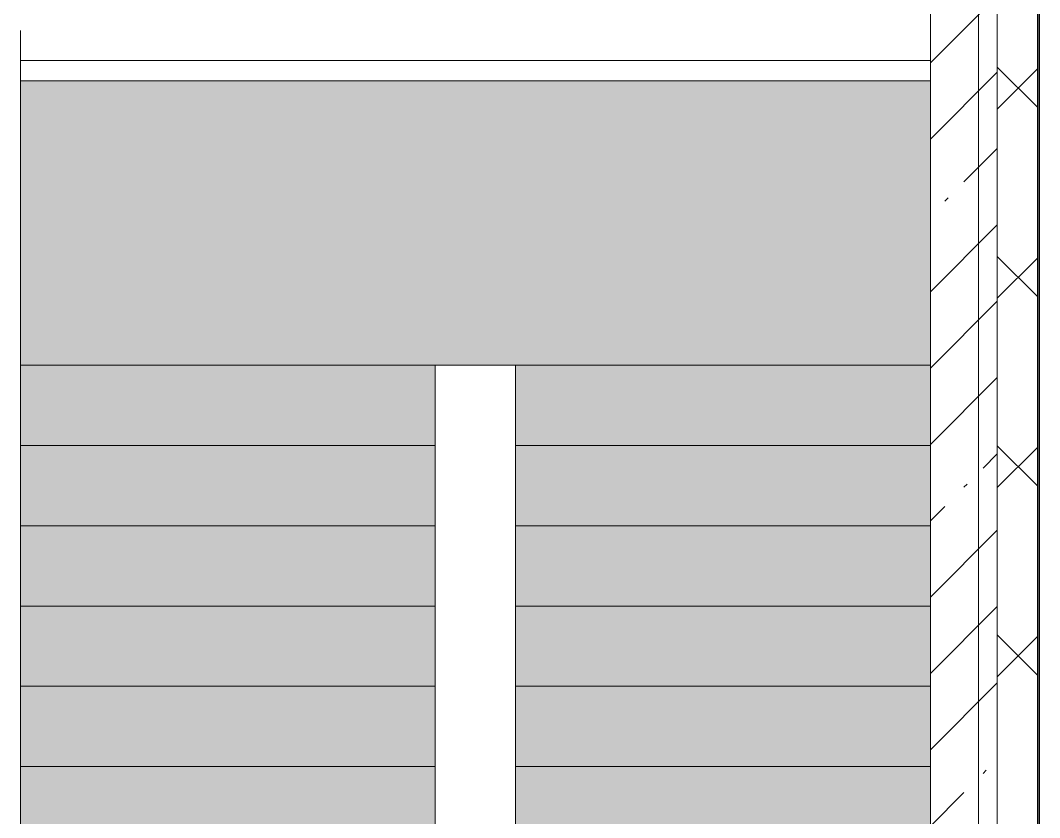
# Model space of a CAD drawing. Header units: millimetres. Extents: x 63482 to 319368, y -8553 to 29000.
# Drawn here: x 256219 to 260027, y 15660 to 18638 of the extents above; entities that cross this region are included whole.
import ezdxf

# ---------------------------------------------------------------- set-up
doc = ezdxf.new("R2010")
doc.units = ezdxf.units.MM
for name, color, linetype, lineweight in [('A-WALL', 7, 'Continuous', 9), ('A-WALL-4', 7, 'Continuous', 5), ('I-WALL-2', 7, 'Continuous', 5), ('S-STRS-4', 7, 'Continuous', 5), ('Оси', 7, 'Continuous', 9)]:
    doc.layers.add(name, color=color, linetype=linetype, lineweight=lineweight)
doc.layers.add('S-STRS-3', color=7, linetype='Continuous', lineweight=15, true_color=0xd7cdc4, transparency=1)

# ---------------------------------------------------------------- blocks, each defined once
blk = doc.blocks.new('Зашивка приборов отопления41 - Зашивка приборов отопления-33325756-Общий план 3 этажа с размещением фрагментов 3_1-3_8')
at = {"layer": 'A-WALL-4'}
for p, q in [((121290.8, 18669.6), (124690.8, 18669.6)), ((124690.8, 18669.6), (121290.8, 18669.6)), ((121290.8, 18594.6), (124690.8, 18594.6))]:
    blk.add_line(p, q, dxfattribs=at)

msp = doc.modelspace()

# ---------------------------------------------------------------- hatches: boundary and pattern name
at = {"layer": 'A-WALL-4'}
h = msp.add_hatch(dxfattribs=at)
h.set_pattern_fill('FP_52', color=256, style=0, pattern_type=2)
h.set_pattern_definition([(45, (134788.6, 0), (-353.5534, 353.5534), []), (135, (134788.6, 0), (-353.5534, -353.5534), [])])
h.paths.add_polyline_path([(259868.6, -250), (260018.6, -250), (260018.6, 7700), (259868.6, 7700), (259868.6, -100)])
h.paths.add_polyline_path([(260018.6, 8900), (260018.6, 10820), (259868.6, 10820), (259868.6, 8900)])
h.paths.add_polyline_path([(259868.6, 13120), (260018.6, 13120), (260018.6, 21400), (259868.6, 21400), (259868.6, 15112.7)])
at = {"layer": 'I-WALL-2'}
h = msp.add_hatch(dxfattribs=at)
h.set_pattern_fill('FP_48', color=256, style=0, pattern_type=2)
h.set_pattern_definition([(45, (134788.6, 0), (-285.1231, 285.1231), []), (45, (135073.7, 0), (-285.1231, 285.1231), [504.031, -100.806, 16.764, -84.042])])
h.paths.add_polyline_path([(259618.6, 10600), (259868.6, 10600), (259868.6, 10820), (259618.6, 10820)])
h.paths.add_polyline_path([(259868.6, 13120), (259868.6, 21400), (259618.6, 21400), (259618.6, 13120)])
at = {"layer": 'S-STRS-3'}
for points in [[(256218.6, 17350), (259618.6, 17350), (259618.6, 18412.5), (256218.6, 18412.5), (256218.6, 17479.3)], [(257768.6, 17050), (257768.6, 17350), (256218.6, 17350), (256218.6, 17050), (257758.6, 17050)], [(258068.6, 17050), (259618.6, 17050), (259618.6, 17350), (258068.6, 17350)], [(256333.9, 16750), (257768.6, 16750), (257768.6, 17050), (256218.6, 17050), (256218.6, 16750)], [(258068.6, 16750), (259618.6, 16750), (259618.6, 17050), (258068.6, 17050)], [(257768.6, 16450), (257768.6, 16750), (256218.6, 16750), (256218.6, 16450), (256333.9, 16450)], [(258068.6, 16450), (259618.6, 16450), (259618.6, 16750), (258068.6, 16750)], [(257333.9, 16150), (257768.6, 16150), (257768.6, 16450), (256218.6, 16450), (256218.6, 16150), (256333.9, 16150)], [(259353.9, 16150), (259618.6, 16150), (259618.6, 16450), (258068.6, 16450), (258068.6, 16150), (258333.8, 16150)], [(257768.6, 15850), (257768.6, 16150), (256218.6, 16150), (256218.6, 15850), (257333.9, 15850)], [(258068.6, 15850), (259618.6, 15850), (259618.6, 16150), (258068.6, 16150)], [(256218.6, 15550), (257019.3, 15550), (257024.7, 15595), (257027, 15595.1), (257136.8, 15592.8), (257136.8, 15550), (257768.6, 15550), (257768.6, 15850), (256218.6, 15850)], [(258068.6, 15550), (259618.6, 15550), (259618.6, 15850), (258068.6, 15850)]]:
    msp.add_hatch(color=256, dxfattribs=at).paths.add_polyline_path(points)

# ---------------------------------------------------------------- linework, layer by layer
at = {"layer": 'A-WALL'}
for p, q in [((260018.6, 13120), (260018.6, 21550)), ((260021.6, 13120), (260021.6, 21553)), ((259868.6, 21400), (259868.6, 13120)), ((259868.6, 13120), (259868.6, 21400))]:
    msp.add_line(p, q, dxfattribs=at)
at = {"layer": 'A-WALL-4'}
msp.add_line((260026.6, -258), (260026.6, 21558), dxfattribs=at)
at = {"layer": 'I-WALL-2'}
for p, q in [((259618.6, 18850), (259618.6, 10600)), ((256218.6, 13900), (256218.6, 18600))]:
    msp.add_line(p, q, dxfattribs=at)
at = {"layer": 'S-STRS-4'}
for p, q in [((256218.6, 17350), (257768.6, 17350)), ((256218.6, 17350), (257768.6, 17350)), ((257768.6, 17350), (258068.6, 17350)), ((257768.6, 17050), (257768.6, 17350)), ((259618.6, 17350), (258068.6, 17350)), ((258068.6, 17350), (258068.6, 17050)), ((259618.6, 17350), (258068.6, 17350)), ((256218.6, 17050), (257768.6, 17050)), ((256218.6, 17050), (257768.6, 17050)), ((257768.6, 16750), (257768.6, 17050)), ((258068.6, 17050), (258068.6, 16750)), ((259618.6, 17050), (258068.6, 17050)), ((259618.6, 17050), (258068.6, 17050)), ((256218.6, 16750), (257768.6, 16750)), ((256218.6, 16750), (257768.6, 16750)), ((257768.6, 16450), (257768.6, 16750)), ((258068.6, 16750), (258068.6, 16450)), ((259618.6, 16750), (258068.6, 16750)), ((259618.6, 16750), (258068.6, 16750)), ((256218.6, 16450), (257768.6, 16450)), ((256218.6, 16450), (257768.6, 16450)), ((257768.6, 16150), (257768.6, 16450)), ((258068.6, 16450), (258068.6, 16150)), ((259618.6, 16450), (258068.6, 16450)), ((259618.6, 16450), (258068.6, 16450)), ((256218.6, 16150), (257768.6, 16150)), ((256218.6, 16150), (257768.6, 16150)), ((257768.6, 15850), (257768.6, 16150)), ((258068.6, 16150), (258068.6, 15850)), ((259618.6, 16150), (258068.6, 16150)), ((259618.6, 16150), (258068.6, 16150)), ((256218.6, 15850), (257768.6, 15850)), ((256218.6, 15850), (257768.6, 15850)), ((257768.6, 15550), (257768.6, 15850)), ((258068.6, 15850), (258068.6, 15550)), ((259618.6, 15850), (258068.6, 15850)), ((259618.6, 15850), (258068.6, 15850))]:
    msp.add_line(p, q, dxfattribs=at)
at = {"layer": 'Оси'}
msp.add_line((259798.6, 10029.8), (259798.6, 21915.1), dxfattribs=at)

# ---------------------------------------------------------------- block references
at = {"layer": 'A-WALL-4'}
msp.add_blockref('Зашивка приборов отопления41 - Зашивка приборов отопления-33325756-Общий план 3 этажа с размещением фрагментов 3_1-3_8', (134927.8, -182.1), dxfattribs=at)

doc.saveas('drawing.dxf')
